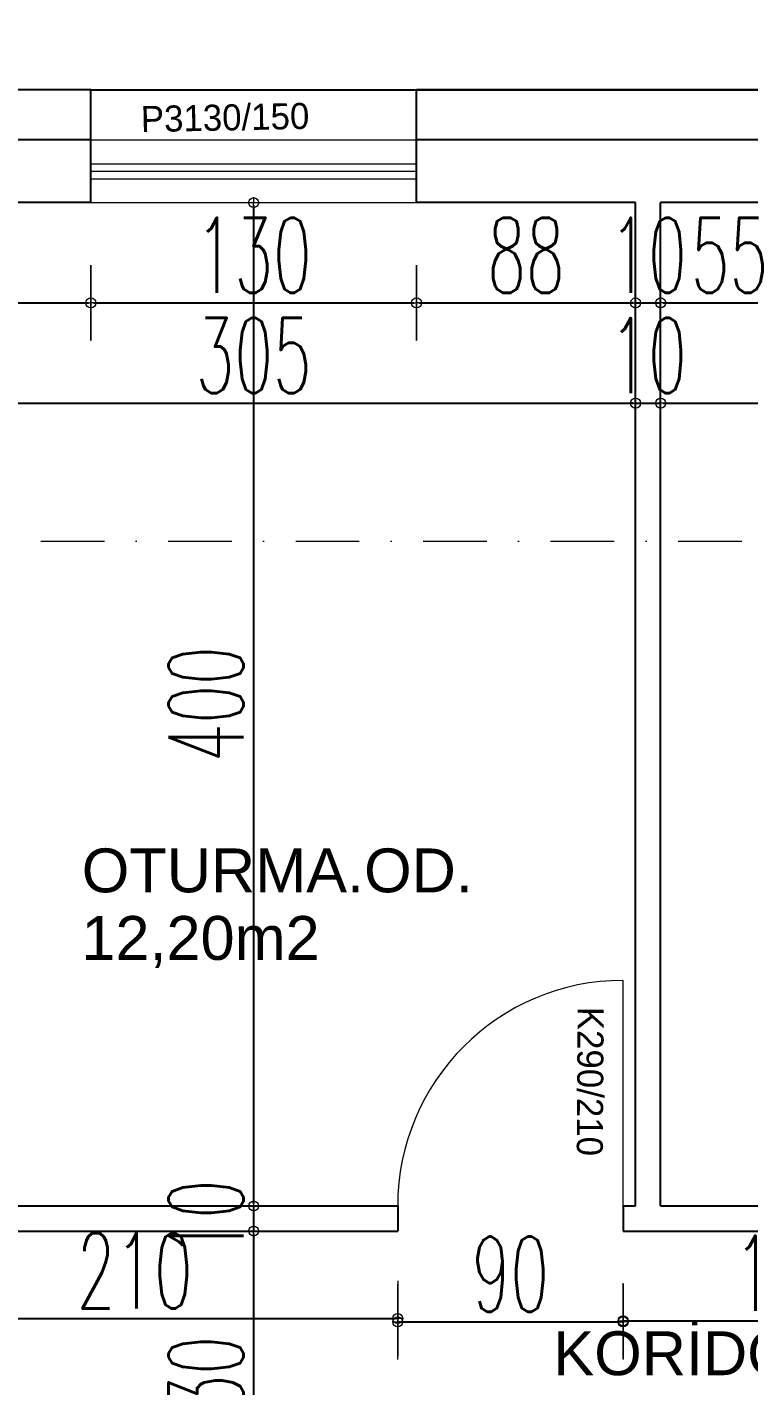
# Model space of a CAD drawing. Header units: millimetres. Extents: x -16104 to 67872, y -88009 to 12107.
# Drawn here: x 29212 to 29500, y 11078 to 11620 of the extents above; entities that cross this region are included whole.
import ezdxf

# ---------------------------------------------------------------- set-up
doc = ezdxf.new("R2010")
doc.units = ezdxf.units.MM
doc.linetypes.add('DASHDOTX2', pattern=[50.8, 25.4, -12.7, 0, -12.7])
doc.layers.get('0').update_dxf_attribs({"color": 241})
for name, color, linetype, lineweight in [('akslar', 144, 'Continuous', 20), ('duvar', 123, 'Continuous', 25), ('emsal&kolon', 1, 'Continuous', 5), ('kapı', 3, 'Continuous', 5), ('OLCU', 54, 'Continuous', 13), ('pencere', 5, 'Continuous', 5), ('POZ', 36, 'Continuous', 18)]:
    doc.layers.add(name, color=color, linetype=linetype, lineweight=lineweight)
doc.styles.add('DIM', font='Txttw.shx', dxfattribs={"width": 0.6})
doc.styles.add('M2', font='stylu.ttf', dxfattribs={"height": 10})
doc.dimstyles.new('50', dxfattribs={"dimscale": 0, "dimtxt": 30, "dimasz": 1, "dimexe": 0, "dimexo": 2, "dimgap": 4, "dimtad": 1, "dimdec": 0, "dimzin": 0, "dimdsep": 46, "dimtxsty": 'DIM', "dimblk1": 'DOT', "dimblk2": 'DOT', "dimsah": 1, "dimcen": 1.5, "dimdle": 3, "dimse1": 1, "dimse2": 1, "dimclrd": 256, "dimclre": 9, "dimclrt": 256, "dimadec": 0, "dimazin": 0, "dimtfac": 0.24, "dimtdec": 0, "dimtix": 1, "dimtmove": 2, "dimatfit": 3, "dimldrblk": 'DOT', "dimfxl": 0, "dimtolj": 1, "dimtzin": 15, "dimarcsym": 0})

# ---------------------------------------------------------------- blocks, each defined once
blk = doc.blocks.new('DOT')
for p, q in [((0, 15), (0, -15)), ((-2, 0), (0, 0)), ((2, 0), (0, 0))]:
    blk.add_line(p, q)
blk.add_circle((0, 0), 2)
blk = doc.blocks.new('*D2316')
at = {"layer": 'Defpoints', "color": 0, "transparency": 16777216}
for p in [(29149.93, 11550.04), (29237.43, 11550.04), (29237.43, 11510.04)]:
    blk.add_point(p, dxfattribs=at)
at = {"layer": 'OLCU', "lineweight": -2, "transparency": 16777216}
blk.add_line((29150.93, 11510.04), (29236.43, 11510.04), dxfattribs=at)
at = {"layer": 'OLCU', "lineweight": -2, "transparency": 16777216, "rotation": 180}
blk.add_blockref('DOT', (29149.93, 11510.04), dxfattribs=at)
at = {"layer": 'OLCU', "lineweight": -2, "transparency": 16777216}
blk.add_blockref('DOT', (29237.43, 11510.04), dxfattribs=at)
at = {"layer": 'OLCU', "transparency": 16777216, "insert": (29193.68, 11529.04), "char_height": 30, "attachment_point": 5, "style": 'DIM'}
blk.add_mtext('\\A1;88', dxfattribs=at)
blk = doc.blocks.new('*D2317')
at = {"layer": 'Defpoints', "color": 0, "transparency": 16777216}
for p in [(29237.43, 11550.04), (29367.43, 11550.04), (29367.43, 11510.04)]:
    blk.add_point(p, dxfattribs=at)
at = {"layer": 'OLCU', "lineweight": -2, "transparency": 16777216}
blk.add_line((29238.43, 11510.04), (29366.43, 11510.04), dxfattribs=at)
at = {"layer": 'OLCU', "lineweight": -2, "transparency": 16777216, "rotation": 180}
blk.add_blockref('DOT', (29237.43, 11510.04), dxfattribs=at)
at = {"layer": 'OLCU', "lineweight": -2, "transparency": 16777216}
blk.add_blockref('DOT', (29367.43, 11510.04), dxfattribs=at)
at = {"layer": 'OLCU', "transparency": 16777216, "insert": (29302.43, 11529.04), "char_height": 30, "attachment_point": 5, "style": 'DIM'}
blk.add_mtext('\\A1;130', dxfattribs=at)
blk = doc.blocks.new('*D2318')
at = {"layer": 'Defpoints', "color": 0, "transparency": 16777216}
for p in [(29367.43, 11550.04), (29454.93, 11550.04), (29454.93, 11510.04)]:
    blk.add_point(p, dxfattribs=at)
at = {"layer": 'OLCU', "lineweight": -2, "transparency": 16777216}
blk.add_line((29368.43, 11510.04), (29453.93, 11510.04), dxfattribs=at)
at = {"layer": 'OLCU', "lineweight": -2, "transparency": 16777216, "rotation": 180}
blk.add_blockref('DOT', (29367.43, 11510.04), dxfattribs=at)
at = {"layer": 'OLCU', "lineweight": -2, "transparency": 16777216}
blk.add_blockref('DOT', (29454.93, 11510.04), dxfattribs=at)
at = {"layer": 'OLCU', "transparency": 16777216, "insert": (29411.18, 11529.04), "char_height": 30, "attachment_point": 5, "style": 'DIM'}
blk.add_mtext('\\A1;88', dxfattribs=at)
blk = doc.blocks.new('*D2026')
at = {"layer": 'Defpoints', "color": 0, "transparency": 16777216}
for p in [(29454.93, 11510.04), (29464.93, 11510.04), (29464.93, 11510.04)]:
    blk.add_point(p, dxfattribs=at)
at = {"layer": 'OLCU', "lineweight": -2, "transparency": 16777216}
for p, q in [((29453.93, 11510.04), (29452.93, 11510.04)), ((29454.93, 11510.04), (29464.93, 11510.04)), ((29465.93, 11510.04), (29466.93, 11510.04))]:
    blk.add_line(p, q, dxfattribs=at)
blk.add_blockref('DOT', (29454.93, 11510.04), dxfattribs=at)
at = {"layer": 'OLCU', "lineweight": -2, "transparency": 16777216, "rotation": 180}
blk.add_blockref('DOT', (29464.93, 11510.04), dxfattribs=at)
at = {"layer": 'OLCU', "transparency": 16777216, "insert": (29459.93, 11529.04), "char_height": 30, "attachment_point": 5, "style": 'DIM'}
blk.add_mtext('\\A1;10', dxfattribs=at)
blk = doc.blocks.new('*D2319')
at = {"layer": 'Defpoints', "color": 0, "transparency": 16777216}
for p in [(29464.93, 11550.04), (29519.93, 11550.04), (29519.93, 11510.04)]:
    blk.add_point(p, dxfattribs=at)
at = {"layer": 'OLCU', "lineweight": -2, "transparency": 16777216}
blk.add_line((29465.93, 11510.04), (29518.93, 11510.04), dxfattribs=at)
at = {"layer": 'OLCU', "lineweight": -2, "transparency": 16777216, "rotation": 180}
blk.add_blockref('DOT', (29464.93, 11510.04), dxfattribs=at)
at = {"layer": 'OLCU', "lineweight": -2, "transparency": 16777216}
blk.add_blockref('DOT', (29519.93, 11510.04), dxfattribs=at)
at = {"layer": 'OLCU', "transparency": 16777216, "insert": (29492.43, 11529.04), "char_height": 30, "attachment_point": 5, "style": 'DIM'}
blk.add_mtext('\\A1;55', dxfattribs=at)
blk = doc.blocks.new('*D2030')
at = {"layer": 'Defpoints', "color": 0, "transparency": 16777216}
for p in [(29149.93, 11495.04), (29454.93, 11495.04), (29454.93, 11470.04)]:
    blk.add_point(p, dxfattribs=at)
at = {"layer": 'OLCU', "lineweight": -2, "transparency": 16777216}
blk.add_line((29150.93, 11470.04), (29453.93, 11470.04), dxfattribs=at)
at = {"layer": 'OLCU', "lineweight": -2, "transparency": 16777216, "rotation": 180}
blk.add_blockref('DOT', (29149.93, 11470.04), dxfattribs=at)
at = {"layer": 'OLCU', "lineweight": -2, "transparency": 16777216}
blk.add_blockref('DOT', (29454.93, 11470.04), dxfattribs=at)
at = {"layer": 'OLCU', "transparency": 16777216, "insert": (29302.43, 11489.04), "char_height": 30, "attachment_point": 5, "style": 'DIM'}
blk.add_mtext('\\A1;305', dxfattribs=at)
blk = doc.blocks.new('*D2031')
at = {"layer": 'Defpoints', "color": 0, "transparency": 16777216}
for p in [(29454.93, 11470.04), (29464.93, 11470.04), (29464.93, 11470.04)]:
    blk.add_point(p, dxfattribs=at)
at = {"layer": 'OLCU', "lineweight": -2, "transparency": 16777216}
for p, q in [((29453.93, 11470.04), (29452.93, 11470.04)), ((29454.93, 11470.04), (29464.93, 11470.04)), ((29465.93, 11470.04), (29466.93, 11470.04))]:
    blk.add_line(p, q, dxfattribs=at)
blk.add_blockref('DOT', (29454.93, 11470.04), dxfattribs=at)
at = {"layer": 'OLCU', "lineweight": -2, "transparency": 16777216, "rotation": 180}
blk.add_blockref('DOT', (29464.93, 11470.04), dxfattribs=at)
at = {"layer": 'OLCU', "transparency": 16777216, "insert": (29459.93, 11489.04), "char_height": 30, "attachment_point": 5, "style": 'DIM'}
blk.add_mtext('\\A1;10', dxfattribs=at)
blk = doc.blocks.new('*D2032')
at = {"layer": 'Defpoints', "color": 0, "transparency": 16777216}
for p in [(29464.93, 11470.04), (29704.93, 11470.04), (29704.93, 11470.04)]:
    blk.add_point(p, dxfattribs=at)
at = {"layer": 'OLCU', "lineweight": -2, "transparency": 16777216}
blk.add_line((29465.93, 11470.04), (29703.93, 11470.04), dxfattribs=at)
at = {"layer": 'OLCU', "lineweight": -2, "transparency": 16777216, "rotation": 180}
blk.add_blockref('DOT', (29464.93, 11470.04), dxfattribs=at)
at = {"layer": 'OLCU', "lineweight": -2, "transparency": 16777216}
blk.add_blockref('DOT', (29704.93, 11470.04), dxfattribs=at)
at = {"layer": 'OLCU', "transparency": 16777216, "insert": (29584.93, 11489.04), "char_height": 30, "attachment_point": 5, "style": 'DIM'}
blk.add_mtext('\\A1;240', dxfattribs=at)
blk = doc.blocks.new('*D2336')
at = {"layer": 'Defpoints', "color": 0, "transparency": 16777216}
for p in [(29302.43, 11550.04), (29302.43, 11149.73), (29302.43, 11149.73)]:
    blk.add_point(p, dxfattribs=at)
at = {"layer": 'OLCU', "lineweight": -2, "transparency": 16777216}
blk.add_line((29302.43, 11549.04), (29302.43, 11150.73), dxfattribs=at)
for p, rotation in [((29302.43, 11550.04), 90), ((29302.43, 11149.73), 270)]:
    blk.add_blockref('DOT', p, dxfattribs=dict(at, rotation=rotation))
at = {"layer": 'OLCU', "transparency": 16777216, "insert": (29283.43, 11349.89), "char_height": 30, "attachment_point": 5, "rotation": 90, "style": 'DIM'}
blk.add_mtext('\\A1;400', dxfattribs=at)
blk = doc.blocks.new('*D2054')
at = {"layer": 'Defpoints', "color": 0, "transparency": 16777216}
for p in [(29302.43, 11149.73), (29302.43, 11139.73), (29302.43, 11139.73)]:
    blk.add_point(p, dxfattribs=at)
at = {"layer": 'OLCU', "lineweight": -2, "transparency": 16777216}
for p, q in [((29302.43, 11150.73), (29302.43, 11151.73)), ((29302.43, 11149.73), (29302.43, 11139.73)), ((29302.43, 11138.73), (29302.43, 11137.73))]:
    blk.add_line(p, q, dxfattribs=at)
for p, rotation in [((29302.43, 11149.73), 270), ((29302.43, 11139.73), 90)]:
    blk.add_blockref('DOT', p, dxfattribs=dict(at, rotation=rotation))
at = {"layer": 'OLCU', "transparency": 16777216, "insert": (29283.43, 11144.73), "char_height": 30, "attachment_point": 5, "rotation": 90, "style": 'DIM'}
blk.add_mtext('\\A1;10', dxfattribs=at)
blk = doc.blocks.new('*D2055')
at = {"layer": 'Defpoints', "color": 0, "transparency": 16777216}
for p in [(29302.43, 11139.73), (29302.43, 11009.73), (29302.43, 11009.73)]:
    blk.add_point(p, dxfattribs=at)
at = {"layer": 'OLCU', "lineweight": -2, "transparency": 16777216}
blk.add_line((29302.43, 11138.73), (29302.43, 11010.73), dxfattribs=at)
for p, rotation in [((29302.43, 11139.73), 90), ((29302.43, 11009.73), 270)]:
    blk.add_blockref('DOT', p, dxfattribs=dict(at, rotation=rotation))
at = {"layer": 'OLCU', "transparency": 16777216, "insert": (29283.43, 11074.73), "char_height": 30, "attachment_point": 5, "rotation": 90, "style": 'DIM'}
blk.add_mtext('\\A1;130', dxfattribs=at)
blk = doc.blocks.new('*D2369')
at = {"layer": 'Defpoints', "color": 0, "transparency": 16777216}
for p in [(29149.93, 11139.73), (29359.93, 11139.73), (29359.93, 11104.82)]:
    blk.add_point(p, dxfattribs=at)
at = {"layer": 'OLCU', "lineweight": -2, "transparency": 16777216}
blk.add_line((29150.93, 11104.82), (29358.93, 11104.82), dxfattribs=at)
at = {"layer": 'OLCU', "lineweight": -2, "transparency": 16777216, "rotation": 180}
blk.add_blockref('DOT', (29149.93, 11104.82), dxfattribs=at)
at = {"layer": 'OLCU', "lineweight": -2, "transparency": 16777216}
blk.add_blockref('DOT', (29359.93, 11104.82), dxfattribs=at)
at = {"layer": 'OLCU', "transparency": 16777216, "insert": (29254.93, 11123.82), "char_height": 30, "attachment_point": 5, "style": 'DIM'}
blk.add_mtext('\\A1;210', dxfattribs=at)
blk = doc.blocks.new('*D2370')
at = {"layer": 'Defpoints', "color": 0, "transparency": 16777216}
for p in [(29359.93, 11139.73), (29449.93, 11139.73), (29449.93, 11103.52)]:
    blk.add_point(p, dxfattribs=at)
at = {"layer": 'OLCU', "lineweight": -2, "transparency": 16777216}
blk.add_line((29360.93, 11103.52), (29448.93, 11103.52), dxfattribs=at)
at = {"layer": 'OLCU', "lineweight": -2, "transparency": 16777216, "rotation": 180}
blk.add_blockref('DOT', (29359.93, 11103.52), dxfattribs=at)
at = {"layer": 'OLCU', "lineweight": -2, "transparency": 16777216}
blk.add_blockref('DOT', (29449.93, 11103.52), dxfattribs=at)
at = {"layer": 'OLCU', "transparency": 16777216, "insert": (29404.93, 11122.52), "char_height": 30, "attachment_point": 5, "style": 'DIM'}
blk.add_mtext('\\A1;90', dxfattribs=at)
blk = doc.blocks.new('*D2371')
at = {"layer": 'Defpoints', "color": 0, "transparency": 16777216}
for p in [(29449.93, 11139.73), (29584.93, 11139.73), (29584.93, 11103.9)]:
    blk.add_point(p, dxfattribs=at)
at = {"layer": 'OLCU', "lineweight": -2, "transparency": 16777216}
blk.add_line((29450.93, 11103.9), (29583.93, 11103.9), dxfattribs=at)
at = {"layer": 'OLCU', "lineweight": -2, "transparency": 16777216, "rotation": 180}
blk.add_blockref('DOT', (29449.93, 11103.9), dxfattribs=at)
at = {"layer": 'OLCU', "lineweight": -2, "transparency": 16777216}
blk.add_blockref('DOT', (29584.93, 11103.9), dxfattribs=at)
at = {"layer": 'OLCU', "transparency": 16777216, "insert": (29517.43, 11122.9), "char_height": 30, "attachment_point": 5, "style": 'DIM'}
blk.add_mtext('\\A1;135', dxfattribs=at)
blk = doc.blocks.new('*D2189')
at = {"layer": 'Defpoints', "color": 0, "transparency": 16777216}
for p in [(29139.93, 11825.04), (29644.89, 11825.04), (29644.89, 10777.83)]:
    blk.add_point(p, dxfattribs=at)
at = {"layer": 'OLCU', "lineweight": -2, "transparency": 16777216}
blk.add_line((29140.93, 11825.04), (29643.89, 11825.04), dxfattribs=at)
at = {"layer": 'OLCU', "lineweight": -2, "transparency": 16777216, "rotation": 180}
blk.add_blockref('DOT', (29139.93, 11825.04), dxfattribs=at)
at = {"layer": 'OLCU', "lineweight": -2, "transparency": 16777216}
blk.add_blockref('DOT', (29644.89, 11825.04), dxfattribs=at)
at = {"layer": 'OLCU', "transparency": 16777216, "insert": (29392.41, 11844.04), "char_height": 30, "attachment_point": 5, "style": 'DIM'}
blk.add_mtext('\\A1;505', dxfattribs=at)

msp = doc.modelspace()

# ---------------------------------------------------------------- linework, layer by layer
at = {"layer": 'akslar', "linetype": 'DASHDOTX2'}
msp.add_line((28504.81, 11415.04), (31554.81, 11415.04), dxfattribs=at)
at = {"layer": 'duvar'}
for p, q in [((29237.43, 11595.04), (29124.93, 11595.04)), ((29237.43, 11550.04), (29237.43, 11595.04)), ((29237.43, 11595.04), (30822.43, 11595.04)), ((29519.93, 11595.04), (29367.43, 11595.04)), ((29367.43, 11550.04), (29367.43, 11595.04)), ((29237.43, 11575.04), (29124.93, 11575.04)), ((29519.93, 11575.04), (29367.43, 11575.04)), ((29237.43, 11550.04), (29149.93, 11550.04)), ((29454.93, 11550.04), (29367.43, 11550.04)), ((29454.93, 11149.73), (29454.93, 11550.04)), ((29519.93, 11550.04), (29464.93, 11550.04)), ((29464.93, 11149.73), (29464.93, 11550.04)), ((29149.93, 11149.73), (29359.93, 11149.73)), ((29359.93, 11149.73), (29359.93, 11139.73)), ((29449.93, 11149.73), (29454.93, 11149.73)), ((29449.93, 11149.73), (29449.93, 11139.73)), ((29464.93, 11149.73), (29584.93, 11149.73)), ((29149.93, 11139.73), (29359.93, 11139.73)), ((29449.93, 11139.73), (29584.93, 11139.73))]:
    msp.add_line(p, q, dxfattribs=at)
at = {"layer": 'kapı'}
msp.add_line((29449.93, 11149.73), (29449.93, 11239.73), dxfattribs=at)
msp.add_arc((29449.93, 11149.73), 90, 90, 180, dxfattribs=at)
at = {"layer": 'pencere'}
for p, q in [((29237.43, 11575.04), (29367.43, 11575.04)), ((29237.43, 11565.54), (29367.43, 11565.54)), ((29237.43, 11562.54), (29367.43, 11562.54)), ((29237.43, 11559.54), (29367.43, 11559.54)), ((29237.43, 11550.04), (29367.43, 11550.04))]:
    msp.add_line(p, q, dxfattribs=at)

# ---------------------------------------------------------------- texts
at = {"layer": 'emsal&kolon', "char_height": 17.5, "width": 1076.8413, "attachment_point": 9}
for s, insert in [('{\\fArial|b0|i0|c162|p34;OTURMA.OD.}', (29389.96, 11274.62)), ('{\\fArial|b0|i0|c162|p34;12,20m2}', (29328.78, 11244.67)), ('{\\fArial|b0|i0|c162|p34;KORİDOR}', (29536.16, 11081.97))]:
    msp.add_mtext(s, dxfattribs=dict(at, insert=insert))
at = {"layer": 'POZ', "style": 'M2', "flags": 4}
for tag, p, rotation in [('P3130/150', (29257.48, 11578.15), 1.1392), ('K290/210', (29431.79, 11229.24), 269.64)]:
    msp.add_attdef(tag, p, 'K1 80/210', height=10.4, rotation=rotation, dxfattribs=at)

# ---------------------------------------------------------------- dimensions: what is measured, and where the dimension line sits
at = {"layer": 'OLCU'}
for base, p1, p2, picture, middle in [((29644.89, 11825.04), (29139.93, 11825.04), (29644.89, 10777.83), '*D2189', (29392.41, 11844.04)), ((29237.42750704, 11510.04463968), (29149.92750704, 11550.04463968), (29237.42750704, 11550.04463968), '*D2316', (29193.67750704, 11529.04463968)), ((29367.43, 11510.04), (29237.43, 11550.04), (29367.43, 11550.04), '*D2317', (29302.43, 11529.04)), ((29454.92750704, 11510.04463968), (29367.42750704, 11550.04463968), (29454.92750704, 11550.04463968), '*D2318', (29411.17750704, 11529.04463968)), ((29464.93, 11510.04), (29454.93, 11510.04), (29464.93, 11510.04), '*D2026', (29459.93, 11529.04)), ((29519.93, 11510.04), (29464.93, 11550.04), (29519.93, 11550.04), '*D2319', (29492.43, 11529.04)), ((29454.93, 11470.04), (29149.93, 11495.04), (29454.93, 11495.04), '*D2030', (29302.43, 11489.04)), ((29464.93, 11470.04), (29454.93, 11470.04), (29464.93, 11470.04), '*D2031', (29459.93, 11489.04)), ((29704.93, 11470.04), (29464.93, 11470.04), (29704.93, 11470.04), '*D2032', (29584.93, 11489.04)), ((29359.93, 11104.82), (29149.93, 11139.73), (29359.93, 11139.73), '*D2369', (29254.93, 11123.82)), ((29449.93, 11103.52), (29359.93, 11139.73), (29449.93, 11139.73), '*D2370', (29404.93, 11122.52)), ((29584.93, 11103.9), (29449.93, 11139.73), (29584.93, 11139.73), '*D2371', (29517.43, 11122.9))]:
    dim = msp.add_linear_dim(base=base, p1=p1, p2=p2, dimstyle='50', override={"dimscale": 1}, dxfattribs=at)
    dim.commit()
    dim.dimension.update_dxf_attribs({"geometry": picture, "text_midpoint": middle})
for base, p1, p2, picture, middle in [((29302.43, 11149.73), (29302.43, 11550.04), (29302.43, 11149.73), '*D2336', (29283.43, 11349.89)), ((29302.43, 11139.73), (29302.43, 11149.73), (29302.43, 11139.73), '*D2054', (29283.43, 11144.73)), ((29302.43, 11009.73), (29302.43, 11139.73), (29302.43, 11009.73), '*D2055', (29283.43, 11074.73))]:
    dim = msp.add_linear_dim(base=base, p1=p1, p2=p2, angle=90, dimstyle='50', override={"dimscale": 1}, dxfattribs=at)
    dim.commit()
    dim.dimension.update_dxf_attribs({"geometry": picture, "text_midpoint": middle})

doc.saveas('drawing.dxf')
